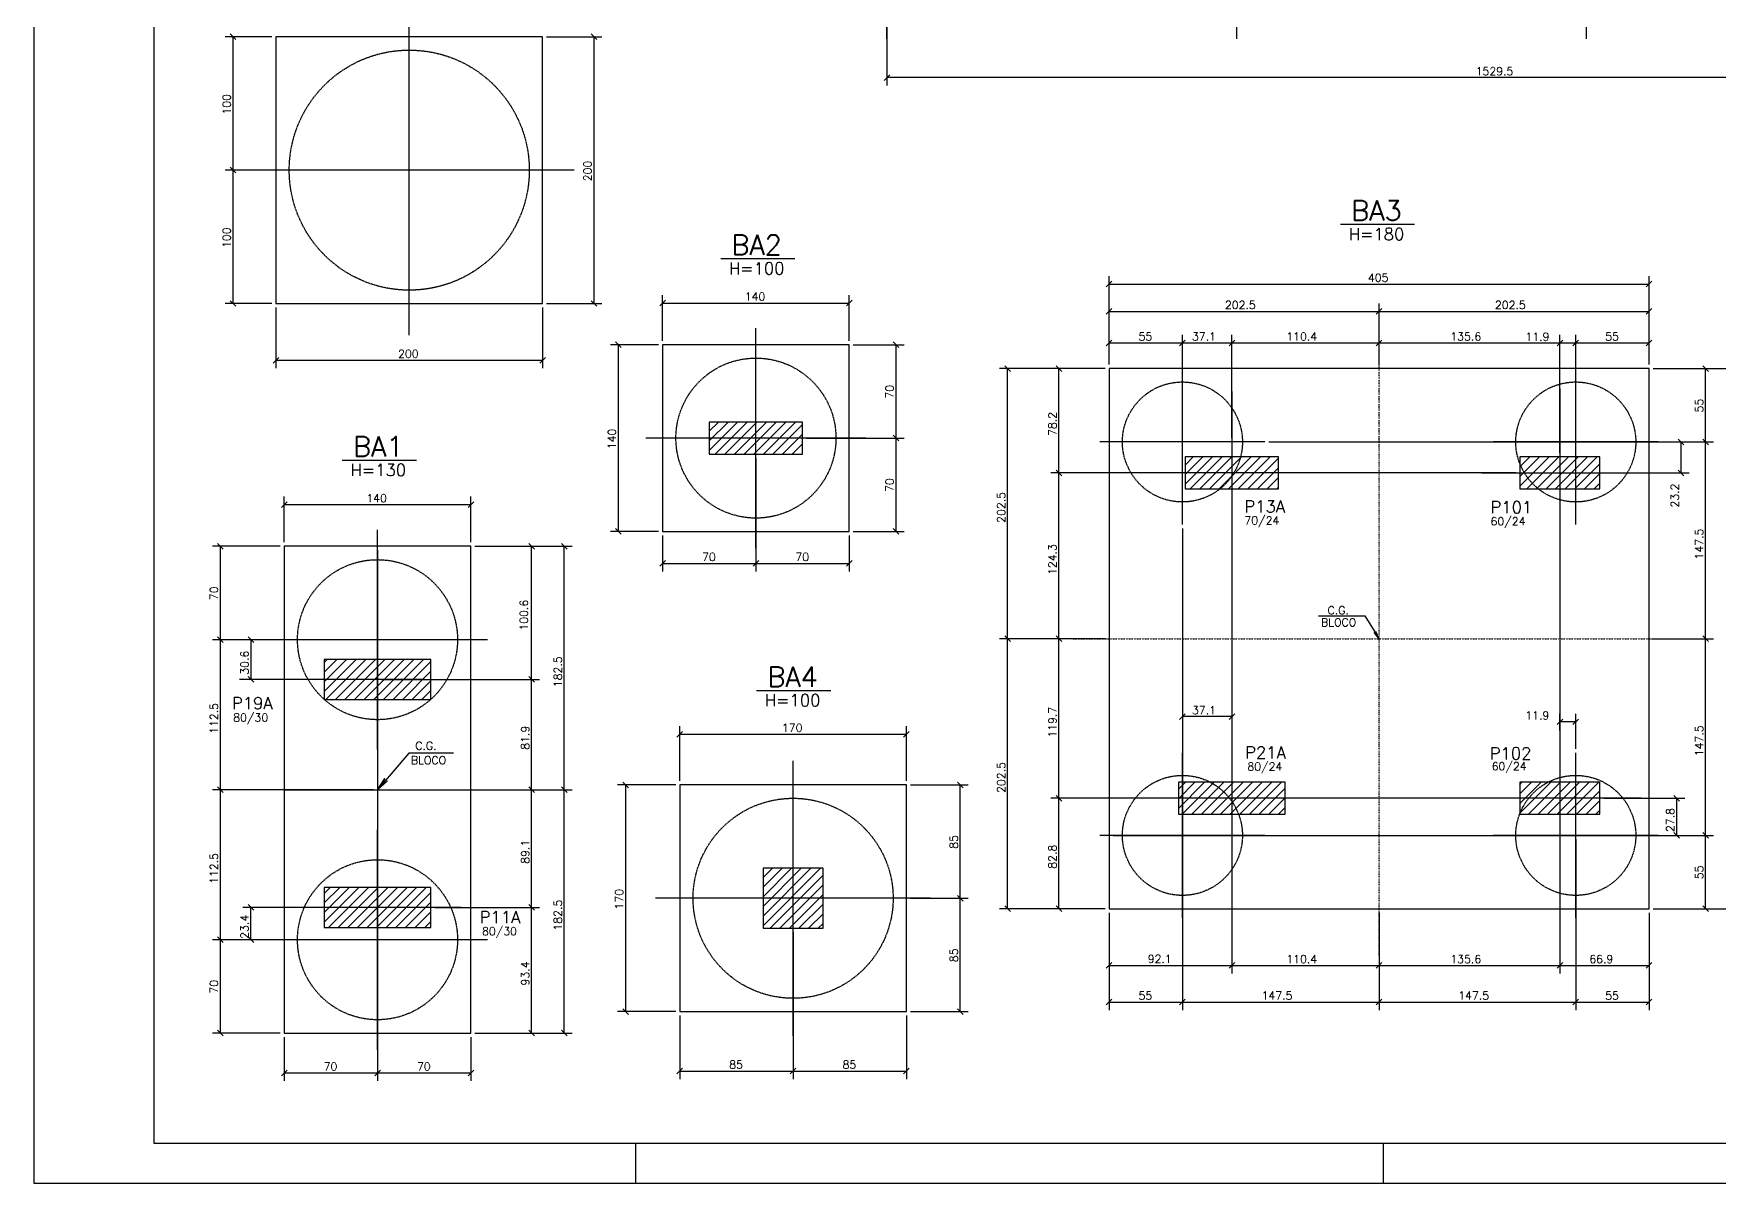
# Model space of a CAD drawing. Extents: x 1476 to 8419, y 491 to 3991.
# Drawn here: x 1476 to 3583, y 491 to 1927 of the extents above; entities that cross this region are included whole.
import ezdxf

# ---------------------------------------------------------------- set-up
doc = ezdxf.new("R2010")
doc.units = 0
doc.header["$MEASUREMENT"] = 0
doc.linetypes.add('ESTILO_TQS_0001', pattern=[1, 0.7, -0.3])
doc.linetypes.add('ESTILO_TQS_0004', pattern=[2, 0.5, -0.4, 0.1, -0.4, 0.1, -0.5])
for name, color, linetype in [('1', 1, 'CONTINUOUS'), ('2', 2, 'CONTINUOUS'), ('3', 3, 'CONTINUOUS'), ('4', 4, 'CONTINUOUS'), ('6', 6, 'CONTINUOUS'), ('7', 7, 'CONTINUOUS'), ('9', 9, 'CONTINUOUS')]:
    doc.layers.add(name, color=color, linetype=linetype)
doc.styles.get("Standard").update_dxf_attribs({"font": 'ROMANS.SHX'})

msp = doc.modelspace()

# ---------------------------------------------------------------- linework, layer by layer
at = {"layer": '1', "linetype": 'Continuous'}
for p, q in [((1945.05849, 1550.654149), (1945.05849, 1963.014196)), ((2151.238513, 1756.834172), (1738.878166, 1756.834172)), ((2378.36699, 1284.499775), (2378.36699, 1559.406473)), ((2911.456797, 1314.025526), (2911.456797, 1520.205549)), ((3403.133297, 1314.025526), (3403.133297, 1520.205549)), ((2515.820339, 1421.953124), (2240.913441, 1421.953124)), ((3014.546809, 1417.115538), (2808.366635, 1417.115538)), ((3506.223309, 1417.115538), (3300.043135, 1417.115538)), ((1905.37319, 1032.579555), (1905.37319, 1307.486253)), ((2042.826539, 1170.032904), (1767.919641, 1170.032904)), ((2424.844979, 675.035349), (2424.844979, 1018.668721)), ((2911.456797, 822.349026), (2911.456797, 1028.529049)), ((3403.133297, 822.349026), (3403.133297, 1028.529049)), ((1905.37319, 657.572055), (1905.37319, 932.478753)), ((3014.546809, 925.439038), (2808.366635, 925.439038)), ((3506.223309, 925.439038), (3300.043135, 925.439038)), ((2596.661666, 846.852035), (2253.028043, 846.852035)), ((2042.826539, 795.025404), (1767.919641, 795.025404))]:
    msp.add_line(p, q, dxfattribs=at)
msp.add_lwpolyline([(1475.633857, 490.679532), (8419.37979, 490.679532), (8419.37979, 3990.679532), (1475.633857, 3990.679532), (1475.633857, 490.679532)], dxfattribs=at)
at = {"layer": '2', "linetype": 'Continuous'}
for p, q in [((1728.370628, 1919.968638), (1721.29956, 1927.039706)), ((2172.40552, 1927.039706), (2179.476588, 1919.968638)), ((2545.726534, 1875.954901), (2538.655466, 1868.883833)), ((1728.370628, 1753.298638), (1721.29956, 1760.369706)), ((1728.370628, 1753.298638), (1721.29956, 1760.369706)), ((2816.252763, 1610.908777), (2823.323831, 1617.979844)), ((3491.266263, 1610.908777), (3498.337331, 1617.979844)), ((1728.370628, 1586.628638), (1721.29956, 1593.699706)), ((2172.40552, 1593.699706), (2179.476588, 1586.628638)), ((2258.162456, 1587.234811), (2265.233524, 1594.305878)), ((2491.500456, 1587.234811), (2498.571524, 1594.305878)), ((2816.252763, 1576.804156), (2823.323831, 1583.875224)), ((3153.759513, 1576.804156), (3160.830581, 1583.875224)), ((3153.759513, 1576.804156), (3160.830581, 1583.875224)), ((3491.266263, 1576.804156), (3498.337331, 1583.875224)), ((2209.994501, 1535.08659), (2202.923433, 1542.157658)), ((2557.023446, 1535.08659), (2549.952378, 1542.157658)), ((2816.252763, 1537.391679), (2823.323831, 1544.462746)), ((2907.921263, 1537.391679), (2914.992331, 1544.462746)), ((2907.921263, 1537.391679), (2914.992331, 1544.462746)), ((2969.755833, 1537.391679), (2976.826901, 1544.462746)), ((2969.755833, 1537.391679), (2976.826901, 1544.462746)), ((3153.759513, 1537.391679), (3160.830581, 1544.462746)), ((3153.759513, 1537.391679), (3160.830581, 1544.462746)), ((3379.764033, 1537.391679), (3386.835101, 1544.462746)), ((3379.764033, 1537.391679), (3386.835101, 1544.462746)), ((3399.597763, 1537.391679), (3406.668831, 1544.462746)), ((3399.597763, 1537.391679), (3406.668831, 1544.462746)), ((3491.266263, 1537.391679), (3498.337331, 1544.462746)), ((1774.852764, 1515.70218), (1781.923832, 1522.773248)), ((2108.192764, 1515.70218), (2115.263832, 1522.773248)), ((2696.4854, 1505.248504), (2689.414332, 1512.319571)), ((2760.554672, 1505.248504), (2753.483605, 1512.319571)), ((3568.90698, 1505.248504), (3561.835913, 1512.319571)), ((2557.023446, 1418.41759), (2549.952378, 1425.488658)), ((2557.023446, 1418.41759), (2549.952378, 1425.488658)), ((3538.36202, 1413.580004), (3531.290953, 1420.651071)), ((3568.90698, 1413.580004), (3561.835913, 1420.651071)), ((3568.90698, 1413.580004), (3561.835913, 1420.651071)), ((2760.554672, 1374.912564), (2753.483605, 1381.983631)), ((2760.554672, 1374.912564), (2753.483605, 1381.983631)), ((3538.36202, 1374.912564), (3531.290953, 1381.983631)), ((1785.168656, 1335.31459), (1792.239724, 1342.385658)), ((2018.506656, 1335.31459), (2025.577724, 1342.385658)), ((2209.994501, 1301.74859), (2202.923433, 1308.819658)), ((2557.023446, 1301.74859), (2549.952378, 1308.819658)), ((1712.479981, 1283.16637), (1705.408913, 1290.237437)), ((2101.536384, 1283.16637), (2094.465317, 1290.237437)), ((2142.28106, 1283.16637), (2135.209993, 1290.237437)), ((2258.162456, 1261.891734), (2265.233524, 1268.962801)), ((2374.831456, 1261.891734), (2381.902524, 1268.962801)), ((2374.831456, 1261.891734), (2381.902524, 1268.962801)), ((2491.500456, 1261.891734), (2498.571524, 1268.962801)), ((1712.479981, 1166.49737), (1705.408913, 1173.568437)), ((1712.479981, 1166.49737), (1705.408913, 1173.568437)), ((1743.692714, 1173.568437), (1750.763782, 1166.49737)), ((2696.4854, 1167.741754), (2689.414332, 1174.812821)), ((2696.4854, 1167.741754), (2689.414332, 1174.812821)), ((2760.554672, 1167.741754), (2753.483605, 1174.812821)), ((2760.554672, 1167.741754), (2753.483605, 1174.812821)), ((3568.90698, 1167.741754), (3561.835913, 1174.812821)), ((3568.90698, 1167.741754), (3561.835913, 1174.812821)), ((1743.692714, 1123.900777), (1750.763782, 1116.82971)), ((2101.536384, 1116.82971), (2094.465317, 1123.900777)), ((2101.536384, 1116.82971), (2094.465317, 1123.900777)), ((2914.992331, 1077.388672), (2907.921263, 1070.317605)), ((2976.826901, 1077.388672), (2969.755833, 1070.317605)), ((2279.639945, 1048.306989), (2286.711013, 1055.378057)), ((2562.978945, 1048.306989), (2570.050013, 1055.378057)), ((3386.835101, 1070.89374), (3379.764033, 1063.822672)), ((3406.668831, 1070.89374), (3399.597763, 1063.822672)), ((2211.884525, 992.057069), (2218.955593, 984.986001)), ((2637.286333, 984.986001), (2630.215265, 992.057069)), ((1712.479981, 978.99362), (1705.408913, 986.064687)), ((1712.479981, 978.99362), (1705.408913, 986.064687)), ((2101.536384, 978.99362), (2094.465317, 986.064687)), ((2101.536384, 978.99362), (2094.465317, 986.064687)), ((2142.28106, 978.99362), (2135.209993, 986.064687)), ((2142.28106, 978.99362), (2135.209993, 986.064687)), ((2760.554672, 968.237764), (2753.483605, 975.308831)), ((2760.554672, 968.237764), (2753.483605, 975.308831)), ((3532.818876, 968.237764), (3525.747808, 975.308831)), ((3532.818876, 921.903504), (3525.747808, 928.974571)), ((3568.90698, 921.903504), (3561.835913, 928.974571)), ((3568.90698, 921.903504), (3561.835913, 928.974571)), ((2637.286333, 843.316501), (2630.215265, 850.387569)), ((2637.286333, 843.316501), (2630.215265, 850.387569)), ((1750.763782, 831.82401), (1743.692714, 838.895077)), ((2101.536384, 831.82401), (2094.465317, 838.895077)), ((2101.536384, 831.82401), (2094.465317, 838.895077)), ((2696.4854, 830.235004), (2689.414332, 837.306071)), ((2760.554672, 830.235004), (2753.483605, 837.306071)), ((3568.90698, 830.235004), (3561.835913, 837.306071)), ((1712.479981, 791.48987), (1705.408913, 798.560937)), ((1712.479981, 791.48987), (1705.408913, 798.560937)), ((1750.763782, 791.48987), (1743.692714, 798.560937)), ((2816.252763, 759.326386), (2823.323831, 766.397453)), ((2969.755833, 759.326386), (2976.826901, 766.397453)), ((2969.755833, 759.326386), (2976.826901, 766.397453)), ((3153.759513, 759.326386), (3160.830581, 766.397453)), ((3153.759513, 759.326386), (3160.830581, 766.397453)), ((3379.764033, 759.326386), (3386.835101, 766.397453)), ((3379.764033, 759.326386), (3386.835101, 766.397453)), ((3491.266263, 759.326386), (3498.337331, 766.397453)), ((2816.252763, 713.651915), (2823.323831, 720.722983)), ((2907.921263, 713.651915), (2914.992331, 720.722983)), ((2907.921263, 713.651915), (2914.992331, 720.722983)), ((3153.759513, 713.651915), (3160.830581, 720.722983)), ((3153.759513, 713.651915), (3160.830581, 720.722983)), ((3399.597763, 713.651915), (3406.668831, 720.722983)), ((3399.597763, 713.651915), (3406.668831, 720.722983)), ((3491.266263, 713.651915), (3498.337331, 720.722983)), ((2211.884525, 708.718069), (2218.955593, 701.647001)), ((2637.286333, 701.647001), (2630.215265, 708.718069)), ((1712.479981, 674.82087), (1705.408913, 681.891937)), ((2101.536384, 674.82087), (2094.465317, 681.891937)), ((2142.28106, 674.82087), (2135.209993, 681.891937)), ((1785.168656, 625.109303), (1792.239724, 632.180371)), ((1901.837656, 625.109303), (1908.908724, 632.180371)), ((1901.837656, 625.109303), (1908.908724, 632.180371)), ((2018.506656, 625.109303), (2025.577724, 632.180371)), ((2279.639945, 627.394781), (2286.711013, 634.465849)), ((2421.309445, 627.394781), (2428.380513, 634.465849)), ((2421.309445, 627.394781), (2428.380513, 634.465849)), ((2562.978945, 627.394781), (2570.050013, 634.465849))]:
    msp.add_line(p, q, dxfattribs=at)
at = {"layer": '3', "linetype": 'Continuous'}
for p, q in [((3109.085868, 1689.235541), (3201.744832, 1689.235541)), ((2334.355362, 1646.326677), (2427.014326, 1646.326677)), ((2320.03249, 1406.450528), (2355.535485, 1441.953524)), ((2320.03249, 1418.471344), (2343.51467, 1441.953524)), ((2320.03249, 1430.492159), (2331.493855, 1441.953524)), ((2327.5555, 1401.952724), (2367.5563, 1441.953524)), ((2339.576316, 1401.952724), (2379.577116, 1441.953524)), ((2351.597131, 1401.952724), (2391.597931, 1441.953524)), ((2363.617946, 1401.952724), (2403.618746, 1441.953524)), ((2375.638762, 1401.952724), (2415.639562, 1441.953524)), ((2387.659577, 1401.952724), (2427.660377, 1441.953524)), ((2399.680392, 1401.952724), (2436.70149, 1438.973821)), ((2411.701207, 1401.952724), (2436.70149, 1426.953006)), ((2423.722023, 1401.952724), (2436.70149, 1414.932191)), ((1861.361562, 1394.406457), (1954.020526, 1394.406457)), ((2435.742838, 1401.952724), (2436.70149, 1402.911376)), ((2914.956867, 1364.271696), (2949.133669, 1398.448498)), ((2914.956867, 1376.292511), (2937.112853, 1398.448498)), ((2914.956867, 1388.313326), (2925.092038, 1398.448498)), ((2921.153684, 1358.447698), (2961.154484, 1398.448498)), ((2933.174499, 1358.447698), (2973.175299, 1398.448498)), ((2945.195315, 1358.447698), (2985.196115, 1398.448498)), ((2957.21613, 1358.447698), (2997.21693, 1398.448498)), ((2969.236945, 1358.447698), (3009.237745, 1398.448498)), ((2981.25776, 1358.447698), (3021.25856, 1398.448498)), ((2993.278576, 1358.447698), (3031.625867, 1396.794989)), ((3333.298567, 1361.884861), (3369.862203, 1398.448498)), ((3333.298567, 1373.905676), (3357.841388, 1398.448498)), ((3333.298567, 1385.926492), (3345.820573, 1398.448498)), ((3333.298567, 1397.947307), (3333.799758, 1398.448498)), ((3341.882219, 1358.447698), (3381.883019, 1398.448498)), ((3353.903034, 1358.447698), (3393.903834, 1398.448498)), ((3365.923849, 1358.447698), (3405.924649, 1398.448498)), ((3377.944665, 1358.447698), (3417.945465, 1398.448498)), ((3389.96548, 1358.447698), (3429.96628, 1398.448498)), ((3005.299391, 1358.447698), (3031.625867, 1384.774174)), ((3017.320206, 1358.447698), (3031.625867, 1372.753358)), ((3401.986295, 1358.447698), (3433.300567, 1389.761969)), ((3414.00711, 1358.447698), (3433.300567, 1377.741154)), ((3029.341021, 1358.447698), (3031.625867, 1360.732543)), ((3426.027926, 1358.447698), (3433.300567, 1365.720339)), ((1838.70519, 1105.435458), (1878.635476, 1145.365744)), ((1838.70519, 1117.456273), (1866.61466, 1145.365744)), ((1838.70519, 1129.477088), (1854.593845, 1145.365744)), ((1838.70519, 1141.497904), (1842.57303, 1145.365744)), ((1840.655291, 1095.364744), (1890.656291, 1145.365744)), ((1852.676106, 1095.364744), (1902.677106, 1145.365744)), ((1864.696921, 1095.364744), (1914.697921, 1145.365744)), ((1876.717737, 1095.364744), (1926.718737, 1145.365744)), ((1888.738552, 1095.364744), (1938.739552, 1145.365744)), ((1900.759367, 1095.364744), (1950.760367, 1145.365744)), ((1912.780183, 1095.364744), (1962.781183, 1145.365744)), ((1924.800998, 1095.364744), (1972.04119, 1142.604936)), ((1936.821813, 1095.364744), (1972.04119, 1130.58412)), ((1948.842628, 1095.364744), (1972.04119, 1118.563305)), ((1960.863444, 1095.364744), (1972.04119, 1106.54249)), ((2379.260151, 1106.635947), (2471.919114, 1106.635947)), ((2906.623367, 959.251292), (2939.145773, 991.773698)), ((2906.623367, 971.272107), (2927.124958, 991.773698)), ((2906.623367, 983.292922), (2915.104142, 991.773698)), ((2911.165788, 951.772898), (2951.166588, 991.773698)), ((2923.186603, 951.772898), (2963.187403, 991.773698)), ((2935.207419, 951.772898), (2975.208219, 991.773698)), ((2947.228234, 951.772898), (2987.229034, 991.773698)), ((2959.249049, 951.772898), (2999.249849, 991.773698)), ((2971.269865, 951.772898), (3011.270665, 991.773698)), ((2983.29068, 951.772898), (3023.29148, 991.773698)), ((2995.311495, 951.772898), (3035.312295, 991.773698)), ((3333.298567, 953.177141), (3371.895123, 991.773698)), ((3333.298567, 965.197957), (3359.874308, 991.773698)), ((3333.298567, 977.218772), (3347.853492, 991.773698)), ((3333.298567, 989.239587), (3335.832677, 991.773698)), ((3343.915138, 951.772898), (3383.915938, 991.773698)), ((3355.935954, 951.772898), (3395.936754, 991.773698)), ((3367.956769, 951.772898), (3407.957569, 991.773698)), ((3379.977584, 951.772898), (3419.978384, 991.773698)), ((3391.998399, 951.772898), (3431.999199, 991.773698)), ((3007.33231, 951.772898), (3039.959367, 984.399954)), ((3019.353126, 951.772898), (3039.959367, 972.379139)), ((3404.019215, 951.772898), (3433.300567, 981.05425)), ((3031.373941, 951.772898), (3039.959367, 960.358323)), ((3416.04003, 951.772898), (3433.300567, 969.033435)), ((3428.060845, 951.772898), (3433.300567, 957.012619)), ((2387.344229, 812.617428), (2459.079587, 884.352785)), ((2387.344229, 824.638243), (2447.058771, 884.352785)), ((2387.344229, 836.659058), (2435.037956, 884.352785)), ((2387.344229, 848.679873), (2423.017141, 884.352785)), ((2387.344229, 860.700689), (2410.996325, 884.352785)), ((2387.344229, 872.721504), (2398.97551, 884.352785)), ((2396.098902, 809.351285), (2462.345729, 875.598112)), ((1838.70519, 816.935891), (1882.129342, 860.360044)), ((1838.70519, 828.956706), (1870.108527, 860.360044)), ((1838.70519, 840.977522), (1858.087712, 860.360044)), ((1838.70519, 852.998337), (1846.066897, 860.360044)), ((1844.149158, 810.359044), (1894.150158, 860.360044)), ((1856.169973, 810.359044), (1906.170973, 860.360044)), ((1868.190788, 810.359044), (1918.191788, 860.360044)), ((1880.211603, 810.359044), (1930.212603, 860.360044)), ((1892.232419, 810.359044), (1942.233419, 860.360044)), ((1904.253234, 810.359044), (1954.254234, 860.360044)), ((1916.274049, 810.359044), (1966.275049, 860.360044)), ((1928.294865, 810.359044), (1972.04119, 854.105369)), ((2408.119717, 809.351285), (2462.345729, 863.577297)), ((2420.140532, 809.351285), (2462.345729, 851.556482)), ((1940.31568, 810.359044), (1972.04119, 842.084554)), ((1952.336495, 810.359044), (1972.04119, 830.063738)), ((2432.161348, 809.351285), (2462.345729, 839.535666)), ((2444.182163, 809.351285), (2462.345729, 827.514851)), ((1964.35731, 810.359044), (1972.04119, 818.042923)), ((2456.202978, 809.351285), (2462.345729, 815.494036)), ((2227.936033, 540.681107), (2227.936033, 490.681607)), ((3162.420141, 540.681107), (3162.420141, 490.681607))]:
    msp.add_line(p, q, dxfattribs=at)
at = {"layer": '3', "linetype": 'ESTILO_TQS_0004'}
for p, q in [((3157.295047, 775.827564), (3157.295047, 1575.951767)), ((2774.953464, 1171.277288), (3544.221944, 1171.277288))]:
    msp.add_line(p, q, dxfattribs=at)
at = {"layer": '3', "linetype": 'Continuous'}
for points in [[(1778.388298, 1590.164172), (2111.728298, 1590.164172), (2111.728298, 1923.504172), (1778.388298, 1923.504172), (1778.388298, 1590.164172)], [(2495.03599, 1305.284124), (2495.03599, 1538.622124), (2261.69799, 1538.622124), (2261.69799, 1305.284124), (2495.03599, 1305.284124)], [(3494.801797, 833.770538), (3494.801797, 1508.784038), (2819.788297, 1508.784038), (2819.788297, 833.770538), (3494.801797, 833.770538)], [(2022.04219, 678.356404), (2022.04219, 1286.701904), (1788.70419, 1286.701904), (1788.70419, 678.356404), (2022.04219, 678.356404)], [(2566.514479, 705.182535), (2566.514479, 988.521535), (2283.175479, 988.521535), (2283.175479, 705.182535), (2566.514479, 705.182535)]]:
    msp.add_lwpolyline(points, dxfattribs=at)
at = {"layer": '3', "linetype": 'ESTILO_TQS_0001'}
for centre, radius in [((1945.05849, 1756.834172), 150.003), ((2378.36699, 1421.953124), 100.002), ((2911.456797, 1417.115538), 75.0015), ((3403.133297, 1417.115538), 75.0015), ((1905.37319, 1170.032904), 100.002), ((2911.456797, 925.439038), 75.0015), ((3403.133297, 925.439038), 75.0015), ((2424.844979, 846.852035), 125.0025), ((1905.37319, 795.025404), 100.002)]:
    msp.add_circle(centre, radius, dxfattribs=at)
at = {"layer": '6', "linetype": 'Continuous'}
msp.add_lwpolyline([(1625.636324, 540.681107), (8369.384196, 540.681107), (8369.384196, 3940.680032), (1625.636324, 3940.680032), (1625.636324, 540.681107)], dxfattribs=at)
at = {"layer": '7', "linetype": 'Continuous'}
for points in [[(2320.03249, 1401.952724), (2436.70149, 1401.952724), (2436.70149, 1441.953524), (2320.03249, 1441.953524), (2320.03249, 1401.952724)], [(2914.956867, 1358.447698), (3031.625867, 1358.447698), (3031.625867, 1398.448498), (2914.956867, 1398.448498), (2914.956867, 1358.447698)], [(3333.298567, 1358.447698), (3433.300567, 1358.447698), (3433.300567, 1398.448498), (3333.298567, 1398.448498), (3333.298567, 1358.447698)], [(1838.70519, 1095.364744), (1972.04119, 1095.364744), (1972.04119, 1145.365744), (1838.70519, 1145.365744), (1838.70519, 1095.364744)], [(2906.623367, 951.772898), (3039.959367, 951.772898), (3039.959367, 991.773698), (2906.623367, 991.773698), (2906.623367, 951.772898)], [(3333.298567, 951.772898), (3433.300567, 951.772898), (3433.300567, 991.773698), (3333.298567, 991.773698), (3333.298567, 951.772898)], [(2387.344229, 809.351285), (2462.345729, 809.351285), (2462.345729, 884.352785), (2387.344229, 884.352785), (2387.344229, 809.351285)], [(1838.70519, 810.359044), (1972.04119, 810.359044), (1972.04119, 860.360044), (1838.70519, 860.360044), (1838.70519, 810.359044)]]:
    msp.add_lwpolyline(points, dxfattribs=at)
at = {"layer": '9', "linetype": 'Continuous'}
for p, q in [((2542.191, 1921.127773), (2542.191, 3086.118197)), ((2979.191, 2148.858), (2979.191, 1921.127773)), ((3416.191, 2129.358), (3416.191, 1921.127773)), ((2542.191, 1985.631157), (2542.191, 1921.127773)), ((1773.388298, 1923.504172), (1714.835094, 1923.504172)), ((1724.835094, 1756.834172), (1724.835094, 1923.504172)), ((2116.728298, 1923.504172), (2185.941054, 1923.504172)), ((2175.941054, 1923.504172), (2175.941054, 1590.164172)), ((2542.191, 1926.127773), (2542.191, 1862.419367)), ((4071.691, 1872.419367), (2542.191, 1872.419367)), ((1773.388298, 1756.834172), (1714.835094, 1756.834172)), ((1724.835094, 1590.164172), (1724.835094, 1756.834172)), ((2819.788297, 1513.784038), (2819.788297, 1624.444311)), ((3494.801797, 1513.784038), (3494.801797, 1624.444311)), ((2819.788297, 1614.444311), (3494.801797, 1614.444311)), ((1773.388298, 1590.164172), (1714.835094, 1590.164172)), ((1778.388298, 1585.164172), (1778.388298, 1509.237714)), ((2111.728298, 1585.164172), (2111.728298, 1509.237714)), ((2116.728298, 1590.164172), (2185.941054, 1590.164172)), ((2261.69799, 1543.622124), (2261.69799, 1600.770344)), ((2261.69799, 1590.770344), (2495.03599, 1590.770344)), ((2495.03599, 1543.622124), (2495.03599, 1600.770344)), ((2819.788297, 1513.784038), (2819.788297, 1590.33969)), ((2819.788297, 1580.33969), (3157.295047, 1580.33969)), ((3157.295047, 1513.784038), (3157.295047, 1590.33969)), ((3157.295047, 1580.33969), (3494.801797, 1580.33969)), ((3494.801797, 1513.784038), (3494.801797, 1590.33969)), ((2256.69799, 1538.622124), (2196.458967, 1538.622124)), ((2206.458967, 1305.284124), (2206.458967, 1538.622124)), ((2500.03599, 1538.622124), (2563.487912, 1538.622124)), ((2553.487912, 1421.953124), (2553.487912, 1538.622124)), ((2819.788297, 1518.784038), (2819.788297, 1550.927213)), ((2819.788297, 1540.927213), (2911.456797, 1540.927213)), ((2911.456797, 1422.115538), (2911.456797, 1550.927213)), ((2911.456797, 1540.927213), (2973.291367, 1540.927213)), ((2973.291367, 1422.115538), (2973.291367, 1550.927213)), ((2973.291367, 1540.927213), (3157.295047, 1540.927213)), ((3157.295047, 1518.784038), (3157.295047, 1550.927213)), ((3157.295047, 1540.927213), (3383.299567, 1540.927213)), ((3383.299567, 1403.448498), (3383.299567, 1550.927213)), ((3383.299567, 1540.927213), (3403.133297, 1540.927213)), ((3403.133297, 1513.784038), (3403.133297, 1550.927213)), ((3403.133297, 1540.927213), (3494.801797, 1540.927213)), ((3494.801797, 1513.784038), (3494.801797, 1550.927213)), ((1778.388298, 1519.237714), (2111.728298, 1519.237714)), ((2814.788297, 1508.784038), (2682.949866, 1508.784038)), ((2692.949866, 1171.277288), (2692.949866, 1508.784038)), ((2814.788297, 1508.784038), (2747.019138, 1508.784038)), ((2757.019138, 1378.448098), (2757.019138, 1508.784038)), ((3499.801797, 1508.784038), (3575.371447, 1508.784038)), ((3504.801797, 1508.784038), (3625.946812, 1508.784038)), ((3565.371447, 1417.115538), (3565.371447, 1508.784038)), ((2973.291367, 1480.235151), (2973.291367, 752.861919)), ((3383.299567, 1484.073721), (3383.299567, 752.861919)), ((2441.70149, 1421.953124), (2563.487912, 1421.953124)), ((2553.487912, 1305.284124), (2553.487912, 1421.953124)), ((3019.546809, 1417.115538), (3575.371447, 1417.115538)), ((3511.223309, 1417.115538), (3544.826487, 1417.115538)), ((3534.826487, 1378.448098), (3534.826487, 1417.115538)), ((3565.371447, 1171.277288), (3565.371447, 1417.115538)), ((2378.36699, 1396.952724), (2378.36699, 1255.427267)), ((3328.298567, 1378.448098), (2747.019138, 1378.448098)), ((2757.019138, 1171.277288), (2757.019138, 1378.448098)), ((3285.386278, 1378.448098), (3544.826487, 1378.448098)), ((1788.70419, 1291.701904), (1788.70419, 1348.850124)), ((2022.04219, 1291.701904), (2022.04219, 1348.850124)), ((1788.70419, 1338.850124), (2022.04219, 1338.850124)), ((2911.456797, 1309.025526), (2911.456797, 707.187449)), ((1783.70419, 1286.701904), (1698.944447, 1286.701904)), ((1708.944447, 1170.032904), (1708.944447, 1286.701904)), ((2027.04219, 1286.701904), (2108.000851, 1286.701904)), ((2027.04219, 1286.701904), (2148.745527, 1286.701904)), ((2098.000851, 1120.365244), (2098.000851, 1286.701904)), ((2138.745527, 982.529154), (2138.745527, 1286.701904)), ((2256.69799, 1305.284124), (2196.458967, 1305.284124)), ((2261.69799, 1300.284124), (2261.69799, 1255.427267)), ((2495.03599, 1300.284124), (2495.03599, 1255.427267)), ((2500.03599, 1305.284124), (2563.487912, 1305.284124)), ((1905.37319, 1281.701904), (1905.37319, 618.644837)), ((2261.69799, 1265.427267), (2378.36699, 1265.427267)), ((2378.36699, 1265.427267), (2495.03599, 1265.427267)), ((1900.37319, 1170.032904), (1698.944447, 1170.032904)), ((1708.944447, 982.529154), (1708.944447, 1170.032904)), ((1747.228248, 1170.032904), (1747.228248, 1120.365244)), ((2814.788297, 1171.277288), (2682.949866, 1171.277288)), ((2692.949866, 833.770538), (2692.949866, 1171.277288)), ((2814.788297, 1171.277288), (2747.019138, 1171.277288)), ((2757.019138, 971.773298), (2757.019138, 1171.277288)), ((3499.801797, 1171.277288), (3575.371447, 1171.277288)), ((3565.371447, 925.439038), (3565.371447, 1171.277288)), ((1963.70769, 1120.365244), (1732.689731, 1120.365244)), ((1910.37319, 1120.365244), (2108.000851, 1120.365244)), ((2098.000851, 982.529154), (2098.000851, 1120.365244)), ((3383.299567, 1056.662118), (3383.299567, 1077.358206)), ((3403.133297, 1033.529049), (3403.133297, 1077.358206)), ((2283.175479, 993.521535), (2283.175479, 1061.842523)), ((2566.514479, 993.521535), (2566.514479, 1061.842523)), ((2973.291367, 1073.853139), (2911.456797, 1073.853139)), ((2973.291367, 1070.476872), (2973.291367, 1063.853139)), ((3403.133297, 1067.358206), (3383.299567, 1067.358206)), ((2283.175479, 1051.842523), (2566.514479, 1051.842523)), ((1900.37319, 982.529154), (1698.944447, 982.529154)), ((1708.944447, 795.025404), (1708.944447, 982.529154)), ((1788.70419, 982.529154), (2111.831033, 982.529154)), ((2027.04219, 982.529154), (2148.745527, 982.529154)), ((2085.567993, 982.529154), (2108.000851, 982.529154)), ((2098.000851, 835.359544), (2098.000851, 982.529154)), ((2138.745527, 678.356404), (2138.745527, 982.529154)), ((2278.175479, 988.521535), (2205.420059, 988.521535)), ((2215.420059, 988.521535), (2215.420059, 705.182535)), ((2571.514479, 988.521535), (2643.750799, 988.521535)), ((2633.750799, 846.852035), (2633.750799, 988.521535)), ((3484.970363, 971.773298), (2747.019138, 971.773298)), ((2757.019138, 833.770538), (2757.019138, 971.773298)), ((3438.300567, 971.773298), (3539.283342, 971.773298)), ((3529.283342, 925.439038), (3529.283342, 971.773298)), ((2824.788297, 925.439038), (3575.371447, 925.439038)), ((3403.133297, 920.439038), (3403.133297, 707.187449)), ((3499.801797, 925.439038), (3539.283342, 925.439038)), ((3565.371447, 833.770538), (3565.371447, 925.439038)), ((2571.514479, 846.852035), (2643.750799, 846.852035)), ((2633.750799, 705.182535), (2633.750799, 846.852035)), ((1783.70419, 835.359544), (1737.228248, 835.359544)), ((1747.228248, 795.025404), (1747.228248, 835.359544)), ((2009.934023, 835.359544), (1750.84699, 835.359544)), ((1977.04119, 835.359544), (2108.000851, 835.359544)), ((2098.000851, 678.356404), (2098.000851, 835.359544)), ((2814.788297, 833.770538), (2682.949866, 833.770538)), ((2814.788297, 833.770538), (2747.019138, 833.770538)), ((2819.788297, 828.770538), (2819.788297, 752.861919)), ((2819.788297, 823.770538), (2819.788297, 707.187449)), ((3157.295047, 828.770538), (3157.295047, 752.861919)), ((3157.295047, 823.770538), (3157.295047, 707.187449)), ((3494.801797, 828.770538), (3494.801797, 752.861919)), ((3494.801797, 823.770538), (3494.801797, 707.187449)), ((3499.801797, 833.770538), (3575.371447, 833.770538)), ((3504.801797, 833.770538), (3625.946812, 833.770538)), ((2424.844979, 804.351285), (2424.844979, 620.930315)), ((1900.37319, 795.025404), (1698.944447, 795.025404)), ((1708.944447, 678.356404), (1708.944447, 795.025404)), ((1783.70419, 795.025404), (1737.228248, 795.025404)), ((2819.788297, 762.861919), (2973.291367, 762.861919)), ((2973.291367, 762.861919), (3157.295047, 762.861919)), ((3157.295047, 762.861919), (3383.299567, 762.861919)), ((3383.299567, 762.861919), (3494.801797, 762.861919)), ((2819.788297, 717.187449), (2911.456797, 717.187449)), ((2911.456797, 717.187449), (3157.295047, 717.187449)), ((3157.295047, 717.187449), (3403.133297, 717.187449)), ((3403.133297, 717.187449), (3494.801797, 717.187449)), ((2278.175479, 705.182535), (2205.420059, 705.182535)), ((2283.175479, 700.182535), (2283.175479, 620.930315)), ((2566.514479, 700.182535), (2566.514479, 620.930315)), ((2571.514479, 705.182535), (2643.750799, 705.182535)), ((1783.70419, 678.356404), (1698.944447, 678.356404)), ((2027.04219, 678.356404), (2108.000851, 678.356404)), ((2032.04219, 678.356404), (2148.745527, 678.356404)), ((1788.70419, 673.356404), (1788.70419, 618.644837)), ((2022.04219, 673.356404), (2022.04219, 618.644837)), ((1788.70419, 628.644837), (1905.37319, 628.644837)), ((1905.37319, 628.644837), (2022.04219, 628.644837)), ((2283.175479, 630.930315), (2424.844979, 630.930315)), ((2424.844979, 630.930315), (2566.514479, 630.930315))]:
    msp.add_line(p, q, dxfattribs=at)
for points in [[(3081.427845, 1199.883415), (3139.451984, 1199.883415), (3157.295047, 1171.277288), (3150.940483, 1178.998655), (3157.295047, 1171.277288), (3153.155447, 1180.380238)], [(2000.428323, 1028.330146), (1944.539304, 1028.330146), (1905.37319, 982.529154), (1914.459218, 996.501733), (1905.37319, 982.529154), (1917.765989, 993.673992)]]:
    msp.add_lwpolyline(points, dxfattribs=at)

# ---------------------------------------------------------------- texts
at = {"layer": '2', "linetype": 'Continuous'}
for s, p in [('1529.5', (3277.941, 1875.419367)), ('405', (3143.295047, 1617.444311)), ('140', (2364.36699, 1593.770344)), ('202.5', (2964.541672, 1583.33969)), ('202.5', (3302.048422, 1583.33969)), ('55', (2856.622547, 1543.927213)), ('37.1', (2923.374082, 1543.927213)), ('110.4', (3041.293207, 1543.927213)), ('135.6', (3246.297307, 1543.927213)), ('11.9', (3340.187102, 1543.635874)), ('55', (3439.967547, 1543.927213)), ('200', (1931.058298, 1522.237714)), ('140', (1891.37319, 1341.850124)), ('70', (2311.03249, 1268.427267)), ('70', (2427.70149, 1268.427267)), ('37.1', (2923.374082, 1076.853139)), ('11.9', (3339.966237, 1070.358206)), ('170', (2410.844979, 1054.842523)), ('92.1', (2868.052408, 766.09332)), ('110.4', (3041.293207, 765.861919)), ('135.6', (3246.297307, 765.861919)), ('66.9', (3420.050682, 765.861919)), ('55', (2856.622547, 720.187449)), ('147.5', (3010.375922, 720.187449)), ('147.5', (3256.214172, 720.187449)), ('55', (3439.967547, 720.187449)), ('70', (1838.03869, 631.644837)), ('70', (1954.70769, 631.644837)), ('85', (2345.010229, 633.930315)), ('85', (2486.679729, 633.930315))]:
    msp.add_text(s, height=10, dxfattribs=at).set_placement(p)
for s, p in [('100', (1721.835094, 1826.169172)), ('200', (2172.941054, 1742.834172)), ('100', (1721.835094, 1659.499172)), ('70', (2550.487912, 1471.287624)), ('55', (3562.371447, 1453.949788)), ('78.2', (2754.019138, 1424.616068)), ('140', (2203.458967, 1407.953124)), ('70', (2550.487912, 1354.618624)), ('202.5', (2689.949866, 1316.030663)), ('23.2', (3531.826487, 1335.114768)), ('147.5', (3562.371447, 1270.196413)), ('124.3', (2754.019138, 1250.862693)), ('70', (1705.944447, 1219.367404)), ('100.6', (2093.399024, 1181.32992)), ('30.6', (1744.228248, 1126.199074)), ('182.5', (2135.745527, 1110.615529)), ('112.5', (1705.944447, 1052.281029)), ('119.7', (2754.019138, 1047.525293)), ('81.9', (2095.000851, 1032.447199)), ('147.5', (3562.371447, 1024.358163)), ('202.5', (2689.949866, 978.523913)), ('27.8', (3526.283342, 929.606168)), ('89.1', (2095.000851, 889.944349)), ('85', (2630.750799, 908.686785)), ('82.8', (2754.019138, 883.771918)), ('112.5', (1705.944447, 864.777279)), ('55', (3562.371447, 870.604788)), ('182.5', (2135.745527, 806.442779)), ('170', (2212.420059, 832.852035)), ('23.4', (1744.228248, 796.192474)), ('85', (2630.750799, 767.017285)), ('93.4', (2095.000851, 737.857974)), ('70', (1705.944447, 727.690904))]:
    msp.add_text(s, height=10, rotation=90, dxfattribs=at).set_placement(p)
at = {"layer": '3', "linetype": 'Continuous'}
for s, height, p in [('BA3', 25, (3122.338771, 1693.818049)), ('BA2', 25, (2347.608264, 1650.909186)), ('H=180', 15, (3119.365994, 1669.450536)), ('H=100', 15, (2344.635488, 1626.541673)), ('BA1', 25, (1874.614464, 1398.988965)), ('H=130', 15, (1871.641688, 1374.621452)), ('70/24', 10, (2988.902263, 1314.022974)), ('60/24', 10, (3296.569763, 1312.93545)), ('C.G.', 10, (3092.929904, 1201.725851)), ('BLOCO', 10, (3084.668136, 1186.708211)), ('BA4', 25, (2392.513053, 1111.218455)), ('H=100', 15, (2389.540277, 1086.850942)), ('80/30', 10, (1725.036083, 1067.652718)), ('C.G.', 10, (1952.58668, 1032.444424)), ('BLOCO', 10, (1947.041291, 1014.423813)), ('80/24', 10, (2992.620611, 1006.460012)), ('60/24', 10, (3297.966489, 1006.775277)), ('80/30', 10, (2036.026675, 800.675168))]:
    msp.add_text(s, height=height, dxfattribs=at).set_placement(p)
at = {"layer": '4', "linetype": 'Continuous'}
for s, p in [('P13A', (2988.902263, 1329.022974)), ('P101', (3296.569763, 1327.93545)), ('P19A', (1723.446859, 1083.123802)), ('P21A', (2989.855345, 1021.460012)), ('P102', (3295.599491, 1020.434384)), ('P11A', (2033.107323, 815.675168))]:
    msp.add_text(s, height=15, dxfattribs=at).set_placement(p)

doc.saveas('drawing.dxf')
